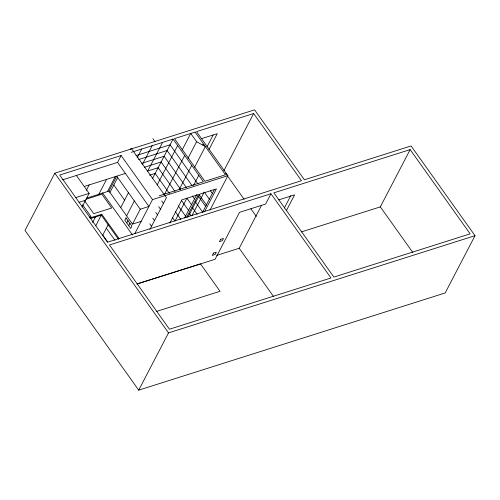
<?xml version="1.0" encoding="UTF-8"?>
<svg xmlns="http://www.w3.org/2000/svg" width="500" height="500" viewBox="0 0 500 500"><rect width="100%" height="100%" fill="white"/><g stroke="black" fill="none" stroke-linecap="round" stroke-linejoin="round"><path stroke-width="0.75" d="M184.556 218.031L196.769 194.556M54.812 173.206L25 230.469L138.713 390.156L445.188 292.956L475 235.688L411.087 145.938L304.381 179.775L254.587 109.844L54.812 173.206L168.525 332.887L138.713 390.156M86.344 190.338L89.162 184.919M82.05 206.975L89.138 193.369L76.394 175.475M98.806 194.294L106.556 179.406M62.619 179.838L117.562 162.413L121.137 155.544L152.513 199.594L134.838 233.538M107.506 191.537L115.256 176.644M130.488 149.431L131.15 148.162L166.456 197.712L149.869 229.494M92.619 222.481L95.481 216.981M108.956 191.075L116.706 176.188L140.231 209.225L132.481 224.112L108.956 191.075L86.487 198.2M109.938 192.45L117.688 177.562M95.706 225.856L101.756 214.225L119.05 238.512M137.088 157.919L141.731 149.012M108.144 224.781L102.775 235.087L107.756 242.075M142.231 164.788L152.169 145.7M120.719 207.594L128.469 192.706M162.606 142.387L147.7 171.025L158.138 167.719L175.094 191.531M126.6 215.856L134.35 200.963M126.781 222.944L127.975 220.65M152.506 178.531L173.044 139.081L203.431 181.756L159.213 195.781M128.744 225.694L129.931 223.406M157.113 185.006L177.65 145.55M182.087 150.075L190.725 133.475L196.612 141.731L205.369 146.55L194.581 167.275M164.5 194.281L184.706 155.463M187.969 158.331L196.612 141.731M179.175 189.556L191.762 165.375M207.025 146.794L213.137 135.056M169.819 223.075L181.919 199.825L198.45 194.587L186.7 217.15M208.988 149.55L217.256 133.669L201.306 138.725M193.525 185.469L198.825 175.287M187.794 217.375L199.9 194.125L216.425 188.888L204.675 211.45M191.906 215.763L204.262 192.025L209.556 199.456M223.831 170.787L253.644 113.519L301.488 180.694L107.513 242.213L59.675 175.037L121.137 155.544M202.631 212.125L214.375 189.562M209.938 210.181L227.894 175.681L196.525 131.631L253.644 113.519M216.725 255.387L239.2 248.263L261.488 205.444M270.969 193.75L109.469 244.969L169.462 329.212L330.969 277.994L270.969 193.75L265.606 204.056L239.513 212.331L215.062 259.294L136.969 284.062M284.369 207.994L290.844 195.562M286.331 210.744L294.6 194.862L278.65 199.919M301.419 231.906L380.331 206.875L410.144 149.606L470.138 233.856L333.862 277.075L273.869 192.831L410.144 149.606M131.294 152.325L173.044 139.081M135.963 155.625L170.062 144.806L197.938 183.956M138.55 159.581L167.081 150.531L191.981 185.5M141.831 163.325L164.1 156.263L186.35 187.512M202.45 144.944L203.9 144.481M144.412 167.288L161.119 161.988L180.725 189.519M84.231 186.488L125.406 173.425M75.362 197.738L89.138 193.369M149.588 175.206L155.156 173.444L169.469 193.544M86.075 199.244L101.894 194.225L111.694 207.994L93.719 213.694L84.806 201.175M79.031 202.306L85.556 200.238M89.569 217.081L91.019 216.619L82.6 204.794M89.913 217.981L101.756 214.225M90.406 218.594L101.281 215.144L118.55 239.394M152.513 199.594L227.894 175.681M140.231 209.225L148.931 206.462L117.562 162.413M132.481 224.112L141.181 221.356M137.831 283.619L200.525 263.9L220.037 291.3L156.475 311.456M168.525 332.887L475 235.688M380.331 206.875L412.812 252.481M225.637 173.319L244.144 199.306M250.912 208.812L256.331 216.419M210.338 190.631L212.537 193.731M239.2 248.263L273.569 296.525M199.081 194.656L206.575 205.188M198.312 196.119L205.812 206.65M192.394 195.994L194.488 198.938M195.331 201.844L202.831 212.375M191.506 204.669L186.9 198.194L174.975 221.1L172.325 217.381M192.35 207.575L197.206 214.387M181.269 200.206L188.525 210.394M189.369 213.3L191.137 215.775M178.287 205.931L185.55 216.125M175.306 211.656L180.888 219.494M161.706 200.963L163.475 203.438M158.725 206.688L160.494 209.169M155.738 212.4L157.513 214.9M152.756 218.125L154.519 220.606M149.762 223.837L151.537 226.331M113.812 185.006L124.594 200.15M102.506 192.825L132.531 234.988M106.356 228.212L114.95 240.287M152.863 138.656L155.05 141.831M126.013 217.9L124.819 220.188L130.7 228.45L131.894 226.156L126.013 217.9M213.438 253.113L212.244 255.406L215.144 254.488L216.337 252.194L213.438 253.113M220.594 239.369L219.4 241.663L222.3 240.738L223.494 238.45L220.594 239.369M195.075 132.094L174.494 138.625L204.881 181.294L225.469 174.769L195.075 132.094"/></g></svg>
